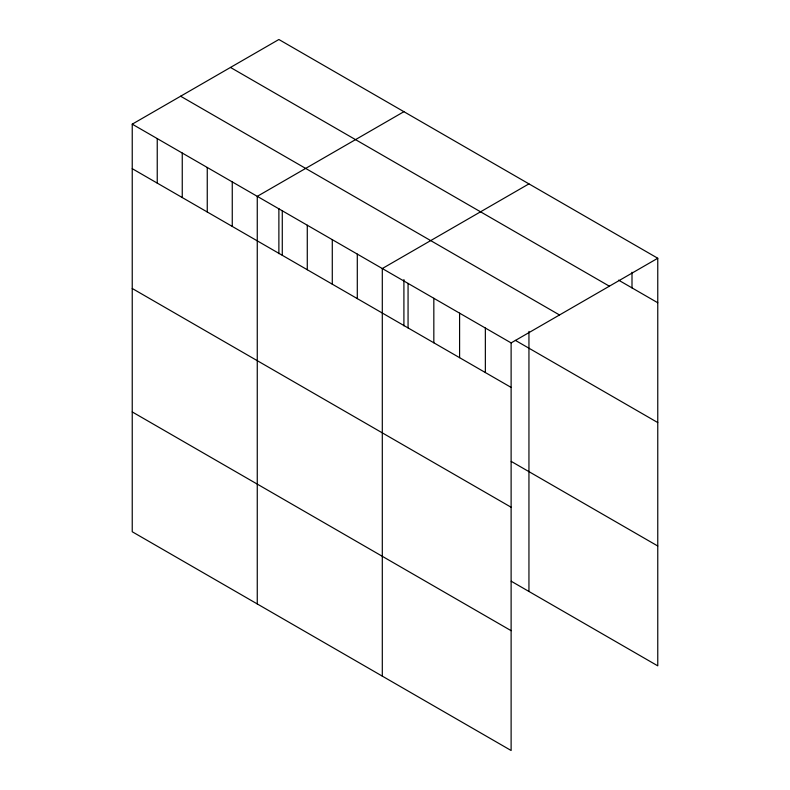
<?xml version="1.0" encoding="UTF-8"?>
<svg xmlns="http://www.w3.org/2000/svg" width="790" height="790" viewBox="0 0 790 790"><rect width="100%" height="100%" fill="white"/><g stroke="black" fill="none" stroke-linecap="round" stroke-linejoin="round"><path stroke-width="1.19" d="M132.236 124.158L511.12 342.909L511.12 750.5L132.236 531.749L132.236 124.158L278.88 39.5L657.764 258.251L657.764 665.842L511.229 581.233M403.907 111.686L257.264 196.355L257.264 603.935M528.945 183.873L382.301 268.541L382.301 676.121M511.12 342.909L657.764 258.251M618.6 280.154L657.764 302.758M230.483 67.436L609.376 286.187M180.624 96.222L559.518 314.973M515.396 340.381L657.764 422.571M132.236 168.675L511.12 387.426M511.229 461.419L657.764 546.018M132.236 288.488L511.12 507.239M132.236 411.936L511.12 630.687M632 272.244L632 287.886M528.945 331.425L528.945 591.463M485.356 328.038L485.356 372.544M459.592 313.166L459.592 357.673M433.829 298.284L433.829 342.801M408.065 283.413L408.065 327.919M403.907 279.571L403.907 325.865M357.297 254.103L357.297 298.61M332.284 239.666L332.284 284.173M307.28 225.229L307.28 269.736M282.277 210.792L282.277 255.298M278.88 208.58L278.88 253.679M232.26 181.917L232.26 226.424M207.257 167.47L207.257 211.987M182.253 153.033L182.253 197.549M157.24 138.596L157.24 183.112"/></g></svg>
